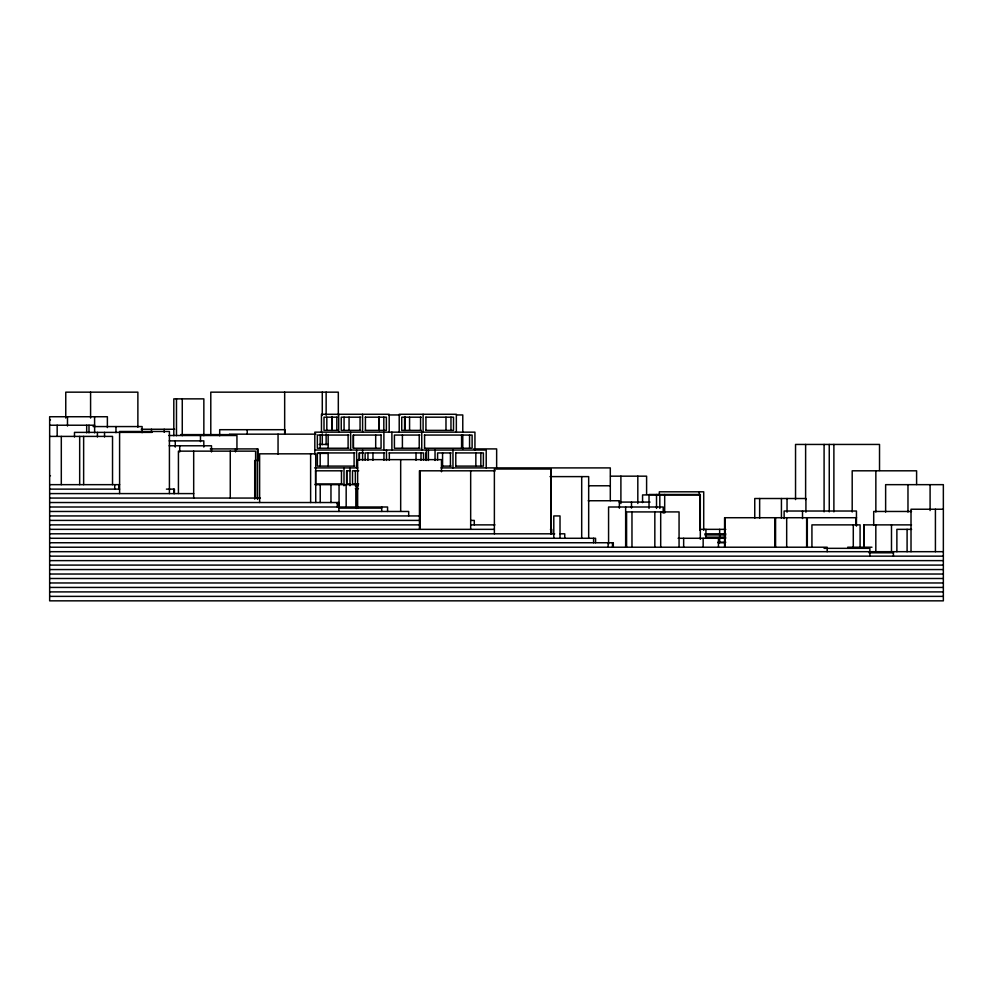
<?xml version="1.0" encoding="UTF-8"?>
<svg xmlns="http://www.w3.org/2000/svg" width="993" height="993" viewBox="0 0 993 993"><rect width="100%" height="100%" fill="white"/><g stroke="black" fill="none" stroke-linecap="round" stroke-linejoin="round"><path stroke-width="1.49" d="M388.598 414.95L400.291 414.95M456.594 414.95L462.775 414.95L462.775 431.98M337.558 417.184L324.003 417.184L324.003 430.366L337.558 430.366M360.744 417.184L341.244 417.184L341.244 430.366L360.744 430.366M365.225 417.184L386.364 417.184L386.364 430.366L365.225 430.366M421.255 417.184L401.743 417.184L401.743 430.366L421.255 430.366M425.811 417.184L453.516 417.184L453.516 430.366L425.811 430.366M49.65 419.865L50.457 419.865M49.65 425.227L94.645 425.227M93.106 426.568L142.111 426.568L142.111 432.7M141.217 429.249L174.669 429.249M152.09 432.377L74.487 432.377L74.487 436.982M229.495 434.164L315.96 434.164M180.689 434.611L229.706 434.611M348.828 435.058L317.35 435.058L317.35 448.24L348.828 448.24M419.965 435.058L394.42 435.058L394.42 448.24L419.965 448.24M424.359 435.058L472.109 435.058L472.109 448.24L424.359 448.24M168.822 435.505L236.942 435.505L236.942 449.432M49.65 436.399L112.532 436.399L112.532 484.658M169.182 440.867L203.813 440.867L203.813 447.073M319.15 444.442L328.062 444.442M169.12 445.783L211.484 445.783L211.484 451.952M210.28 448.91L257.994 448.91L257.994 460.826M473.649 448.91L496.649 448.91L496.649 467.467M314.818 450.028L486.21 450.028L486.21 467.902M354.786 452.932L317.35 452.932L317.35 466.114L354.786 466.114M363.575 452.932L359.23 452.932L359.23 460.255M384.639 452.932L365.139 452.932L365.139 460.255M389.095 452.932L423.552 452.932L423.552 460.255M451.145 452.932L437.59 452.932L437.59 460.255M455.675 452.932L483.38 452.932L483.38 466.114L455.675 466.114M318.567 453.379L328.038 453.379M259.285 460.529L254.717 460.529L254.717 499.119M441.873 466.114L451.145 466.114M314.582 467.902L357.728 467.902M441.016 467.902L610.298 467.902L610.298 500.671M315.439 470.806L342.163 470.806M349.809 470.806L346.607 470.806L346.607 483.988L349.809 483.988M358.709 470.806L352.515 470.806L352.515 483.988L358.709 483.988M495.184 470.806L419.443 470.806L419.443 529.343M49.65 475.721L50.457 475.721M610.571 476.168L646.604 476.168L646.604 494.402M550.023 476.615L588.675 476.615L588.675 538.007M315.439 483.988L342.163 483.988M49.65 484.658L119.644 484.658M314.88 484.658L356.189 484.658L356.189 507.001M355.271 485.776L358.262 485.776M588.576 485.776L610.298 485.776M355.382 488.68L358.461 488.68M49.65 489.127L119.594 489.127M166.427 489.127L174.408 489.127L174.408 493.595M49.65 493.595L193.685 493.595M49.65 498.064L260.402 498.064M588.179 500.745L619.371 500.745L619.371 508.242M619.135 502.086L650.043 502.086M49.65 502.532L338.898 502.532L338.898 511.469M337.31 503.65L338.898 503.65M49.65 507.001L387.568 507.001L387.568 511.469M338.898 508.118L381.697 508.118M943.35 509.235L911.015 509.235L911.015 551.686M49.65 511.469L408.694 511.469L408.694 515.938M911.512 511.469L873.703 511.469L873.703 525.396M49.65 515.938L420.126 515.938M856.549 517.725L724.58 517.725L724.58 547.056M49.65 520.406L420.126 520.406M470.67 520.406L474.282 520.406L474.282 524.875M49.65 524.875L420.126 524.875M470.67 524.875L494.936 524.875M911.512 524.875L863.823 524.875L863.823 547.217M49.65 529.343L494.377 529.343M550.432 529.343L551.748 529.343L551.748 533.812M699.879 529.343L725.809 529.343M911.611 529.343L896.878 529.343L896.878 551.686M49.65 533.812L554.653 533.812M560.015 533.812L564.756 533.812L564.756 538.28M704.881 533.812L725.809 533.812M704.881 534.929L725.809 534.929M705.489 537.163L725.746 537.163M49.65 538.28L595.577 538.28L595.577 542.749M678.095 538.28L725.746 538.28M717.927 542.19L725.746 542.19M49.65 542.749L613.302 542.749L613.302 547.217M717.927 542.749L725.411 542.749M49.65 547.217L827.169 547.217L827.169 551.686M847.687 547.217L871.953 547.217M824.066 548.335L869.88 548.335L869.88 556.154M49.65 551.686L943.35 551.686M868.987 552.803L893.415 552.803M49.65 556.154L943.35 556.154M49.65 560.623L943.35 560.623M49.65 565.091L943.35 565.091M49.65 569.56L943.35 569.56M49.65 574.028L943.35 574.028M49.65 578.497L943.35 578.497M49.65 582.965L943.35 582.965M49.65 587.434L943.35 587.434M49.65 591.902L943.35 591.902M49.65 596.371L943.35 596.371M935.418 509.235L935.418 551.686M930.093 484.658L930.093 510.551M916.601 484.534L916.601 470.806L852.193 470.806L852.193 512.003M907.974 484.658L907.974 512.078M907.093 529.343L907.093 551.686M893.415 551.686L893.415 556.154M891.491 524.875L891.491 551.686M885.632 512.078L885.632 484.658L943.35 484.658L943.35 600.839L49.65 600.839L49.65 416.737L107.381 416.737L107.381 427.573M879.525 470.483L879.525 444.442L795.542 444.442L795.542 499.591M875.851 470.806L875.851 512.003M875.826 524.875L875.826 551.686M864.158 524.875L864.158 547.217M860.087 547.217L860.087 524.875L811.926 524.875L811.926 547.217M856.45 526.079L856.45 511.023L784.135 511.023L784.135 518.557M855.991 517.725L855.991 525.446M853.285 524.875L853.285 547.217M833.884 444.442L833.884 511.854M829.254 444.442L829.254 511.854M824.091 444.442L824.091 511.854M807.309 517.725L807.309 547.056M807.135 517.725L807.135 547.056M806.639 517.725L806.639 547.056M805.919 512.189L805.919 498.511L754.754 498.511L754.754 518.259M805.621 444.442L805.621 499.591M802.518 511.023L802.518 518.557M787.039 498.511L787.039 512.189M786.679 517.725L786.679 547.056M781.429 498.511L781.429 518.259M775.57 517.725L775.57 547.056M774.813 517.725L774.813 547.056M759.645 498.511L759.645 518.259M725.2 517.725L725.2 547.056M719.652 529.343L719.652 533.812M719.652 534.929L719.652 542.749M718.46 538.28L718.46 547.217M705.936 529.343L705.936 538.28M703.714 530.287L703.714 491.808L659.34 491.808L659.34 494.886M703.156 538.28L703.156 547.217M700.313 539.323L700.313 494.489L649.025 494.489L649.025 508.404M700.189 530.299L700.189 494.936L642.57 494.936L642.57 502.619M699.916 494.936L699.916 530.299M699.295 491.808L699.295 494.886M683.656 538.28L683.656 547.217M679.063 547.217L679.063 511.916L626.583 511.916L626.583 547.217M664.689 494.489L664.689 513.033M663.2 513.182L663.2 507.001L608.572 507.001L608.572 544.127M660.693 511.916L660.693 547.217M659.824 494.489L659.824 508.404M656.522 494.489L656.522 508.404M654.834 511.916L654.834 547.217M637.816 476.168L637.816 503.513M631.97 511.916L631.97 547.217M631.498 502.086L631.498 508.106M625.652 507.001L625.652 547.217M620.898 476.168L620.898 503.513M612.482 542.749L612.482 547.217M608.15 542.749L608.15 547.217M593.591 538.28L593.591 542.749M581.699 476.615L581.699 538.007M560.015 538.28L560.015 515.938L553.796 515.938L553.796 538.28M551.09 533.812L551.09 469.019L494.377 469.019L494.377 533.812M550.892 469.019L550.892 533.812M480.835 452.932L480.835 466.114M475.846 452.932L475.846 466.114M474.939 450.028L474.939 432.154L314.818 432.154L314.818 454.496M470.67 470.806L470.67 529.343M469.565 435.058L469.565 448.24M462.775 435.083L462.775 449.01M461.584 435.058L461.584 448.24M456.346 432.154L456.346 414.28L399.211 414.28L399.211 432.154M455.787 452.932L455.787 466.114M452.969 450.028L452.969 467.902M450.971 417.184L450.971 430.366M450.425 452.932L450.425 466.114M445.981 417.184L445.981 430.366M442.568 452.932L442.568 466.114M441.488 471.774L441.488 459.635L357.641 459.635L357.641 508.18M435.046 450.028L435.046 460.454M428.405 450.028L428.405 460.454M426.382 450.028L426.382 460.454M425.923 417.184L425.923 430.366M425.86 452.932L425.86 460.255M424.582 435.058L424.582 448.24M423.105 414.28L423.105 432.154M421.752 432.154L421.752 450.028M421.007 452.932L421.007 460.255M420.56 417.184L420.56 430.366M420.126 470.806L420.126 529.343M419.22 435.058L419.22 448.24M416.017 452.932L416.017 460.255M409.575 417.184L409.575 430.366M404.933 416.501L404.933 430.428M404.573 417.184L404.573 430.366M402.401 435.058L402.401 448.24M400.675 459.635L400.675 511.221M391.887 432.154L391.887 450.028M389.318 452.932L389.318 460.255M389.194 432.154L389.194 414.28L321.459 414.28L321.459 432.154M386.488 450.028L386.488 460.454M383.894 432.154L383.894 450.028M383.956 452.932L383.956 460.255M383.819 417.184L383.819 430.366M381.697 507.001L381.697 511.469M379.264 417.259L379.264 430.664M378.829 417.184L378.829 430.366M375.689 435.058L375.689 448.24M372.958 452.932L372.958 460.255M367.956 452.932L367.956 460.255M365.424 417.184L365.424 430.366M362.594 414.28L362.594 432.154M362.594 450.028L362.594 460.454M360.062 417.184L360.062 430.366M359.454 452.932L359.454 460.255M356.624 450.028L356.624 467.902M356.388 489.127L356.388 508.49M355.345 470.806L355.345 483.988M354.091 452.932L354.091 466.114M353.471 435.058L353.471 448.24M350.653 432.154L350.653 450.028M349.983 467.902L349.983 485.776M349.064 417.184L349.064 430.366M348.109 435.058L348.109 448.24M346.83 470.806L346.83 483.988M346.172 484.658L346.172 507.001M344.075 417.184L344.075 430.366M344 467.902L344 485.776M341.468 470.806L341.468 483.988M339.06 484.658L339.06 507.001M338.7 414.28L338.7 432.154M338.315 415.335L338.315 392.161L210.789 392.161L210.789 435.418M337.31 502.532L337.31 507.001M336.838 417.184L336.838 430.366M332.059 416.501L332.059 430.428M331.823 417.184L331.823 430.366M330.967 484.658L330.967 502.532M328.162 435.058L328.162 448.24M328.162 452.932L328.162 466.114M326.821 417.184L326.821 430.366M326.138 392.161L326.138 415.335M326.138 433.879L326.138 444.69M322.278 392.161L322.278 415.335M322.278 433.879L322.278 444.69M320.18 435.058L320.18 448.24M320.18 452.932L320.18 466.114M320.23 484.658L320.23 502.532M315.737 502.532L315.737 453.826L259.62 453.826L259.62 502.532M315.551 470.806L315.551 483.988M310.623 453.826L310.623 502.532M284.892 434.289L284.892 429.696L219.689 429.696L219.689 435.815M284.668 392.161L284.668 433.879M278.052 434.164L278.052 454.111M257.522 462.316L257.522 499.442M257.46 448.91L257.46 460.826M255.611 498.064L255.611 451.145L178.43 451.145L178.43 493.521M247.22 429.696L247.22 434.289M235.515 448.91L235.515 451.889M230.264 451.145L230.264 498.064M203.85 435.691L203.85 398.863L173.812 398.863L173.812 435.691M200.487 435.505L200.487 441.686M193.685 451.145L193.685 498.064M182.265 398.863L182.265 435.691M179.721 445.783L179.721 451.952M176.481 398.863L176.481 435.691M175.264 440.867L175.264 447.073M173.862 489.127L173.862 493.595M169.418 493.595L169.418 431.483L119.594 431.483L119.594 493.595M164.217 429.249L164.217 432.327M151.47 429.249L151.47 432.327M137.878 427.189L137.878 392.161L65.761 392.161L65.761 418.053M118.912 484.658L118.912 489.127M115.97 426.568L115.97 432.7M114.716 484.658L114.716 489.127M104.538 432.377L104.538 436.982M97.426 432.377L97.426 436.982M94.583 416.737L94.645 432.849M90.586 392.161L90.586 418.053M88.998 425.227L88.998 432.849M86.689 425.227L86.689 432.849M83.635 436.399L83.635 484.658M79.676 436.399L79.676 484.658M67.487 416.737L67.487 426.022M61.305 436.399L61.305 484.658M57.172 425.227L57.172 435.89M381.064 435.058L353.247 435.058L353.247 448.24L381.064 448.24L381.064 435.058"/></g></svg>
